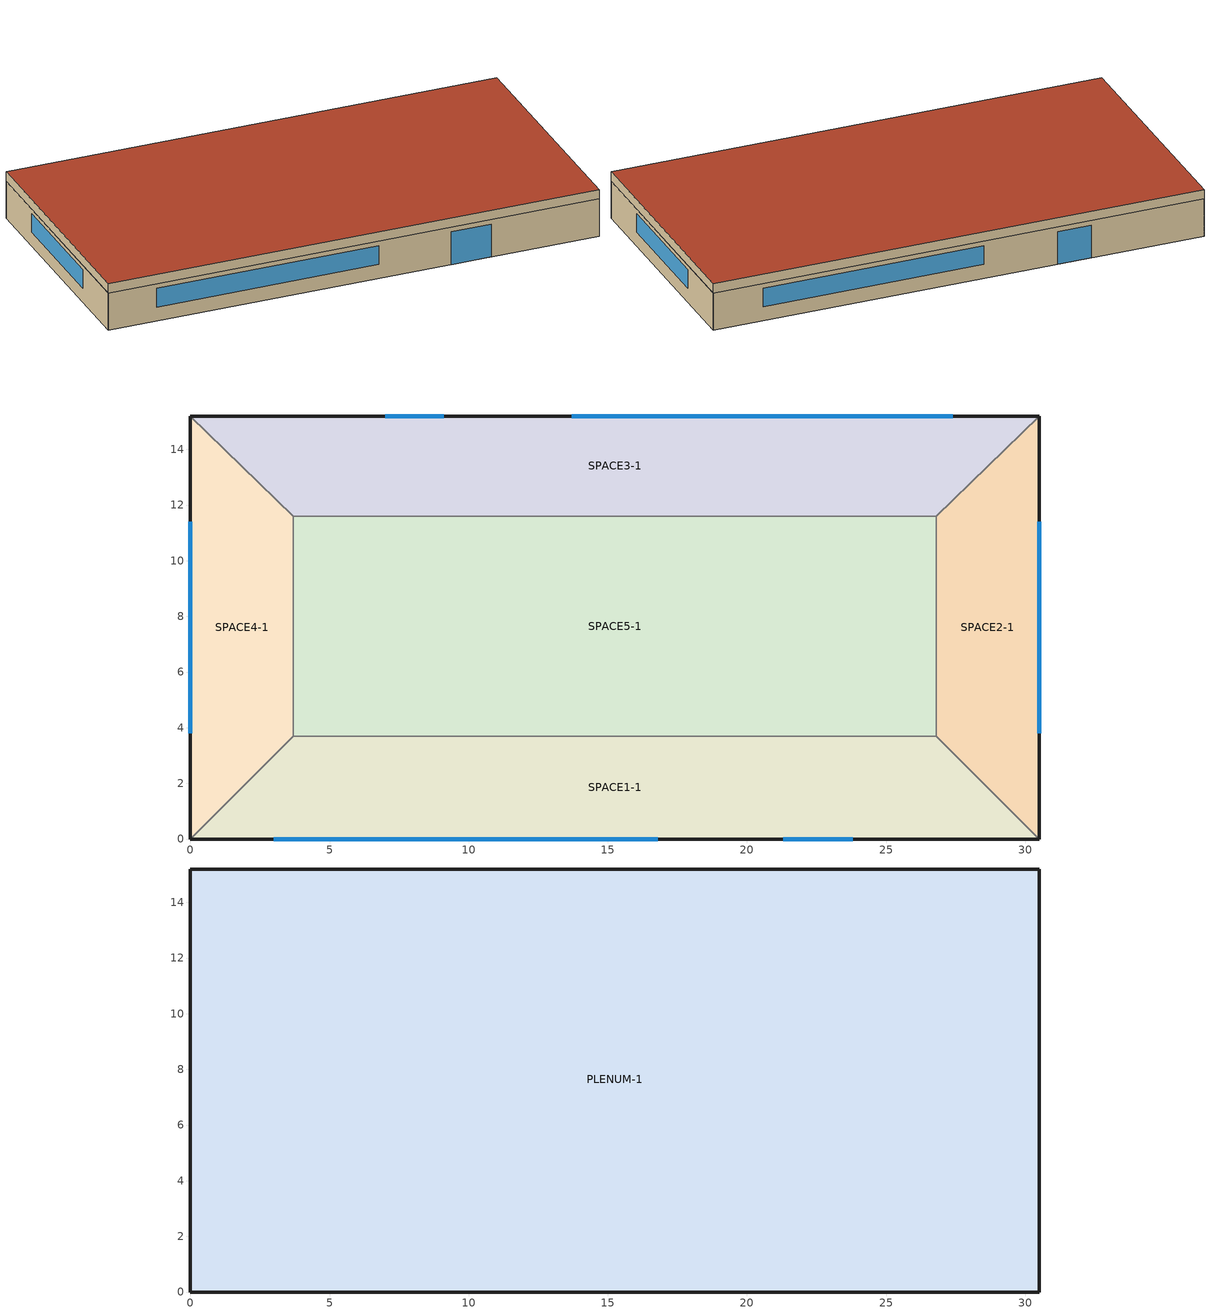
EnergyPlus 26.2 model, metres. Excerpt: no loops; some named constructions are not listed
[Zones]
SPACE1-1
 floor ground (FLOOR-SLAB-1): 26.8,3.7 30.5,0 0,0 3.7,3.7 z0
 wall outside (WALL-1): 0,0 30.5,0 z0:2.4
 wall to SPACE2-1 (INT-WALL-1): 30.5,0 26.8,3.7 z0:2.4
 wall to SPACE4-1 (INT-WALL-1): 3.7,3.7 0,0 z0:2.4
 wall to SPACE5-1 (INT-WALL-1): 26.8,3.7 3.7,3.7 z0:2.4
 window (Dbl Clr 3mm/13mm Air): 3,0 16.8,0 z0.9:2.1
 window (Sgl Grey 3mm): 21.3,0 23.8,0 z0:2.1
SPACE2-1
 floor ground (FLOOR-SLAB-1): 26.8,11.6 30.5,15.2 30.5,0 26.8,3.7 z0
 wall outside (WALL-1): 30.5,0 30.5,15.2 z0:2.4
 wall to SPACE3-1 (INT-WALL-1): 30.5,15.2 26.8,11.6 z0:2.4
 wall to SPACE5-1 (INT-WALL-1): 26.8,11.6 26.8,3.7 z0:2.4
 window (Dbl Clr 3mm/13mm Air): 30.5,3.8 30.5,11.4 z0.9:2.1
SPACE3-1
 floor ground (FLOOR-SLAB-1): 26.8,11.6 3.7,11.6 0,15.2 30.5,15.2 z0
 wall outside (WALL-1): 30.5,15.2 0,15.2 z0:2.4
 wall to SPACE4-1 (INT-WALL-1): 0,15.2 3.7,11.6 z0:2.4
 wall to SPACE5-1 (INT-WALL-1): 3.7,11.6 26.8,11.6 z0:2.4
 window (Dbl Clr 3mm/13mm Air): 27.4,15.2 13.7,15.2 z0.9:2.1
 window (Sgl Grey 3mm): 9.1,15.2 7,15.2 z0:2.1
SPACE4-1
 floor ground (FLOOR-SLAB-1): 3.7,3.7 0,0 0,15.2 3.7,11.6 z0
 wall outside (WALL-1): 0,15.2 0,0 z0:2.4
 wall to SPACE5-1 (INT-WALL-1): 3.7,3.7 3.7,11.6 z0:2.4
 window (Dbl Clr 3mm/13mm Air): 0,11.4 0,3.8 z0.9:2.1
SPACE5-1
 floor ground (FLOOR-SLAB-1): 26.8,11.6 26.8,3.7 3.7,3.7 3.7,11.6 z0
PLENUM-1
 floor to SPACE1-1 (CLNG-1): 26.8,3.7 30.5,0 0,0 3.7,3.7 z2.4
 floor to SPACE2-1 (CLNG-1): 26.8,11.6 30.5,15.2 30.5,0 26.8,3.7 z2.4
 floor to SPACE3-1 (CLNG-1): 26.8,11.6 3.7,11.6 0,15.2 30.5,15.2 z2.4
 floor to SPACE4-1 (CLNG-1): 3.7,3.7 0,0 0,15.2 3.7,11.6 z2.4
 floor to SPACE5-1 (CLNG-1): 26.8,11.6 26.8,3.7 3.7,3.7 3.7,11.6 z2.4
 wall outside (WALL-1): 0,0 30.5,0 30.5,15.2 0,15.2 0,0 z2.4:3
 roof outside (ROOF-1): 0,15.2 0,0 30.5,0 30.5,15.2 z3
[Schedule:Compact]
PrecipitationSchd: Through: 1/1, For: AllDays, Until: 24:00, 0, Through: 1/2, For: AllDays, Until: 23:00, 0, Until: 24:00, 0.000696148, Through: 1/3, For: AllDays, Until: 3:00, 0.000696148, Until: 11:00, 0, Until: 13:00, 0.000696148, Until: 15:00, 0, Until: 16:00, 0.000696148, Until: 21:00, 0, Until: 22:00, 0.000696148, Until: 24:00, 0, Through: 1/4, For: AllDays, Until: 11:00, 0, Until: 13:00, 0.000696148, Until: 14:00, 0, Until: 16:00, 0.000696148, Until: 17:00, 0, Until: 23:00, 0.000696148, Until: 24:00, 0, Through: 1/5, For: AllDays, Until: 2:00, 0, Until: 3:00, 0.000696148, Until: 24:00, 0, Through: 1/6, For: AllDays, Until: 24:00, 0, Through: 1/7, For: AllDays, Until: 24:00, 0, Through: 1/8, For: AllDays, Until: 24:00, 0, Through: 1/9, For: AllDays, Until: 24:00, 0, Through: 1/10, For: AllDays, Until: 24:00, 0, Through: 1/11, For: AllDays, Until: 24:00, 0, Through: 1/12, For: AllDays, Until: 15:00, 0, Until: 18:00, 0.000696148, Until: 24:00, 0, Through: 1/13, For: AllDays, Until: 24:00, 0, Through: 1/14, For: AllDays, Until: 24:00, 0, Through: 1/15, For: AllDays, Until: 24:00, 0, Through: 1/16, For: AllDays, Until: 24:00, 0, Through: 1/17, For: AllDays, Until: 24:00, 0, Through: 1/18, For: AllDays, Until: 24:00, 0, Through: 1/19, For: AllDays, Until: 24:00, 0, Through: 1/20, For: AllDays, Until: 24:00, 0, Through: 1/21, For: AllDays, Until: 24:00, 0, Through: 1/22, For: AllDays, Until: 4:00, 0, Until: 6:00, 0.000696148, Until: 24:00, 0, Through: 1/23, For: AllDays, Until: 24:00, 0, Through: 1/24, For: AllDays, Until: 18:00, 0, Until: 22:00, 0.000696148, Until: 24:00, 0, Through: 1/25, For: AllDays, Until: 24:00, 0, Through: 1/26, For: AllDays, Until: 7:00, 0, Until: 11:00, 0.000696148, Until: 12:00, 0, Until: 13:00, 0.000696148, Until: 24:00, 0, Through: 1/27, For: AllDays, Until: 24:00, 0, Through: 1/28, For: AllDays, Until: 19:00, 0, Until: 24:00, 0.000696148, Through: 1/29, For: AllDays, Until: 10:00, 0.000696148, Until: 24:00, 0, Through: 1/30, For: AllDays, Until: 21:00, 0, Until: 24:00, 0.000696148, Through: 1/31, For: AllDays, Until: 2:00, 0.000696148, Until: 10:00, 0, Until: 11:00, 0.000696148, Until: 24:00, 0, Through: 2/1, For: AllDays, Until: 2:00, 0, Until: 6:00, 0.000219988, Until: 7:00, 0, Until: 12:00, 0.000219988, Until: 21:00, 0, Until: 23:00, 0.000219988, Until: 24:00, 0, Through: 2/2, For: AllDays, Until: 16:00, 0, Until: 18:00, 0.000219988, Until: 20:00, 0, Until: 24:00, 0.000219988, Through: 2/3, For: AllDays, Until: 8:00, 0.000219988, Until: 10:00, 0, Until: 12:00, 0.000219988, Until: 24:00, 0, Through: 2/4, For: AllDays, Until: 24:00, 0, Through: 2/5, For: AllDays, Until: 12:00, 0.000219988, Until: 21:00, 0, Until: 24:00, 0.000219988, Through: 2/6, For: AllDays, Until: 6:00, 0.000219988, Until: 8:00, 0.000915149, Until: 24:00, 0.000219988, Through: 2/7, For: AllDays, Until: 12:00, 0.000219988, Until: 13:00, 0, Until: 14:00, 0.000219988, Until: 15:00, 0, Until: 16:00, 0.000219988, Until: 18:00, 0, Until: 20:00, 0.000219988, Until: 24:00, 0, Through: 2/8, For: AllDays, Until: 24:00, 0, Through: 2/9, For: AllDays, Until: 24:00, 0, Through: 2/10, For: AllDays, Until: 3:00, 0, Until: 10:00, 0.000219988, Until: 11:00, 0, Until: 12:00, 0.000219988, Until: 24:00, 0, Through: 2/11, For: AllDays, Until: 24:00, 0, Through: 2/12, For: AllDays, Until: 24:00, 0, Through: 2/13, For: AllDays, Until: 19:00, 0, Until: 22:00, 0.000219988, Until: 24:00, 0, Through: 2/14, For: AllDays, Until: 1:00, 0.000219988, Until: 10:00, 0, Until: 13:00, 0.000219988, Until: 16:00, 0, Until: 24:00, 0.000219988, Through: 2/15, For: AllDays, Until: 6:00, 0.000219988, Until: 24:00, 0, Through: 2/16, For: AllDays, Until: 2:00, 0, Until: 3:00, 0.000219988, Until: 24:00, 0, Through: 2/17, For: AllDays, Until: 24:00, 0, Through: 2/18, For: AllDays, Until: 12:00, 0, Until: 19:00, 0.000219988, Until: 20:00, 0, Until: 21:00, 0.000219988, Until: 23:00, 0, Until: 24:00, 0.000915149, Through: 2/19, For: AllDays, Until: 2:00, 0, Until: 3:00, 0.000219988, Until: 24:00, 0, Through: 2/20, For: AllDays, Until: 24:00, 0, Through: 2/21, For: AllDays, Until: 15:00, 0, Until: 24:00, 0.000219988, Through: 2/22, For: AllDays, Until: 6:00, 0.000219988, Until: 8:00, 0.000915149, Until: 13:00, 0.000219988, Until: 24:00, 0, Through: 2/23, For: AllDays, Until: 22:00, 0, Until: 23:00, 0.000219988, Until: 24:00, 0, Through: 2/24, For: AllDays, Until: 2:00, 0, Until: 4:00, 0.000219988, Until: 24:00, 0, Through: 2/25, For: AllDays, Until: 24:00, 0, Through: 2/26, For: AllDays, Until: 24:00, 0, Through: 2/27, For: AllDays, Until: 24:00, 0, Through: 2/28, For: AllDays, Until: 24:00, 0, Through: 3/1, For: AllDays, Until: 24:00, 0, Through: 3/2, For: AllDays, Until: 24:00, 0, Through: 3/3, For: AllDays, Until: 24:00, 0, Through: 3/4, For: AllDays, Until: 24:00, 0, Through: 3/5, For: AllDays, Until: 24:00, 0, Through: 3/6, For: AllDays, Until: 1:00, 0.00159083, Until: 3:00, 0, Until: 4:00, 0.00159083, Until: 6:00, 0, Until: 7:00, 0.00159083, Until: 12:00, 0, Until: 13:00, 0.00159083, Until: 15:00, 0, Until: 16:00, 0.00159083, Until: 18:00, 0, Until: 19:00, 0.00159083, Until: 24:00, 0, Through: 3/7, For: AllDays, Until: 3:00, 0, Until: 4:00, 0.00159083, Until: 24:00, 0, Through: 3/8, For: AllDays, Until: 24:00, 0, Through: 3/9, For: AllDays, Until: 21:00, 0, Until: 22:00, 0.00159083, Until: 24:00, 0, Through: 3/10, For: AllDays, Until: 1:00, 0.00159083, Until: 3:00, 0, Until: 4:00, 0.00159083, Until: 6:00, 0, Until: 7:00, 0.00159083, Until: 9:00, 0, Until: 10:00, 0.00159083, Until: 24:00, 0, Through: 3/11, For: AllDays, Until: 24:00, 0, Through: 3/12, For: AllDays, Until: 9:00, 0, Until: 10:00, 0.00159083, Until: 24:00, 0, Through: 3/13, For: AllDays, Until: 24:00, 0, Through: 3/14, For: AllDays, Until: 21:00, 0, Until: 22:00, 0.0127266, Until: 24:00, 0, Through: 3/15, For: AllDays, Until: 1:00, 0.00159083, Until: 15:00, 0, Until: 16:00, 0.00159083, Until: 18:00, 0, Until: 19:00, 0.00159083, Until: 24:00, 0, Through: 3/16, For: AllDays, Until: 24:00, 0, Through: 3/17, For: AllDays, Until: 24:00, 0, Through: 3/18, For: AllDays, Until: 9:00, 0, Until: 10:00, 0.00661784, Until: 12:00, 0, Until: 13:00, 0.00159083, Until: 18:00, 0, Until: 19:00, 0.00159083, Until: 21:00, 0, Until: 22:00, 0.00159083, Until: 24:00, 0, Through: 3/19, For: AllDays, Until: 1:00, 0.00159083, Until: 3:00, 0, Until: 4:00, 0.00159083, Until: 6:00, 0, Until: 7:00, 0.00159083, Until: 9:00, 0, Until: 10:00, 0.00159083, Until: 15:00, 0, Until: 16:00, 0.00159083, Until: 18:00, 0, Until: 19:00, 0.00159083, Until: 21:00, 0, Until: 22:00, 0.00159083, Until: 24:00, 0, Through: 3/20, For: AllDays, Until: 24:00, 0, Through: 3/21, For: AllDays, Until: 24:00, 0, Through: 3/22, For: AllDays, Until: 24:00, 0, Through: 3/23, For: AllDays, Until: 24:00, 0, Through: 3/24, For: AllDays, Until: 24:00, 0, Through: 3/25, For: AllDays, Until: 24:00, 0, Through: 3/26, For: AllDays, Until: 24:00, 0, Through: 3/27, For: AllDays, Until: 24:00, 0, Through: 3/28, For: AllDays, Until: 24:00, 0, Through: 3/29, For: AllDays, Until: 24:00, 0, Through: 3/30, For: AllDays, Until: 24:00, 0, Through: 3/31, For: AllDays, Until: 24:00, 0, Through: 4/1, For: AllDays, Until: 23:00, 0, Until: 24:00, 0.00081033, Through: 4/2, For: AllDays, Until: 1:00, 0.00081033, Until: 8:00, 0, Until: 15:00, 0.00081033, Until: 16:00, 0, Until: 18:00, 0.00081033, Until: 19:00, 0, Until: 21:00, 0.00081033, Until: 24:00, 0, Through: 4/3, For: AllDays, Until: 24:00, 0, Through: 4/4, For: AllDays, Until: 8:00, 0, Until: 10:00, 0.00081033, Until: 24:00, 0, Through: 4/5, For: AllDays, Until: 19:00, 0, Until: 20:00, 0.00081033, Until: 22:00, 0, Until: 24:00, 0.00081033, Through: 4/6, For: AllDays, Until: 9:00, 0.00081033, Until: 10:00, 0.00337097, Until: 11:00, 0.00081033, Until: 13:00, 0, Until: 15:00, 0.00081033, Until: 24:00, 0, Through: 4/7, For: AllDays, Until: 24:00, 0, Through: 4/8, For: AllDays, Until: 10:00, 0, Until: 11:00, 0.00081033, Until: 12:00, 0, Until: 13:00, 0.00081033, Until: 14:00, 0, Until: 15:00, 0.00081033, Until: 24:00, 0, Through: 4/9, For: AllDays, Until: 4:00, 0, Until: 5:00, 0.00081033, Until: 23:00, 0, Until: 24:00, 0.00081033, Through: 4/10, For: AllDays, Until: 1:00, 0, Until: 3:00, 0.00081033, Until: 4:00, 0, Until: 8:00, 0.00081033, Until: 10:00, 0, Until: 20:00, 0.00081033, Until: 24:00, 0, Through: 4/11, For: AllDays, Until: 11:00, 0, Until: 12:00, 0.00081033, Until: 14:00, 0, Until: 15:00, 0.00081033, Until: 24:00, 0, Through: 4/12, For: AllDays, Until: 24:00, 0, Through: 4/13, For: AllDays, Until: 24:00, 0, Through: 4/14, For: AllDays, Until: 24:00, 0, Through: 4/15, For: AllDays, Until: 24:00, 0, Through: 4/16, For: AllDays, Until: 24:00, 0, Through: 4/17, For: AllDays, Until: 24:00, 0, Through: 4/18, For: AllDays, Until: 7:00, 0.00081033, Until: 9:00, 0, Until: 11:00, 0.00081033, Until: 17:00, 0, Until: 19:00, 0.00081033, Until: 22:00, 0, Until: 23:00, 0.00081033, Until: 24:00, 0, Through: 4/19, For: AllDays, Until: 24:00, 0, Through: 4/20, For: AllDays, Until: 9:00, 0, Until: 11:00, 0.00081033, Until: 12:00, 0, Until: 24:00, 0.00081033, Through: 4/21, For: AllDays, Until: 1:00, 0.00081033, Until: 24:00, 0, Through: 4/22, For: AllDays, Until: 24:00, 0, Through: 4/23, For: AllDays, Until: 1:00, 0, Until: 10:00, 0.00081033, Until: 18:00, 0, Until: 20:00, 0.00081033, Until: 21:00, 0, Until: 22:00, 0.00081033, Until: 24:00, 0, Through: 4/24, For: AllDays, Until: 1:00, 0, Until: 2:00, 0.00081033, Until: 13:00, 0, Until: 14:00, 0.00081033, Until: 15:00, 0, Until: 16:00, 0.00337097, Until: 17:00, 0.00081033, Until: 18:00, 0, Until: 20:00, 0.00081033, Until: 24:00, 0, Through: 4/25, For: AllDays, Until: 24:00, 0, Through: 4/26, For: AllDays, Until: 24:00, 0, Through: 4/27, For: AllDays, Until: 24:00, 0, Through: 4/28, For: AllDays, Until: 24:00, 0, Through: 4/29, For: AllDays, Until: 24:00, 0, Through: 4/30, For: AllDays, Until: 24:00, 0, Through: 5/1, For: AllDays, Until: 24:00, 0, Through: 5/2, For: AllDays, Until: 24:00, 0, Through: 5/3, For: AllDays, Until: 24:00, 0, Through: 5/4, For: AllDays, Until: 24:00, 0, Through: 5/5, For: AllDays, Until: 15:00, 0, Until: 16:00, 0.00133239, Until: 24:00, 0, Through: 5/6, For: AllDays, Until: 24:00, 0, Through: 5/7, For: AllDays, Until: 24:00, 0, Through: 5/8, For: AllDays, Until: 24:00, 0, Through: 5/9, For: AllDays, Until: 24:00, 0, Through: 5/10, For: AllDays, Until: 6:00, 0, Until: 7:00, 0.00133239, Until: 18:00, 0, Until: 20:00, 0.00133239, Until: 24:00, 0, Through: 5/11, For: AllDays, Until: 24:00, 0, Through: 5/12, For: AllDays, Until: 21:00, 0, Until: 24:00, 0.00133239, Through: 5/13, For: AllDays, Until: 1:00, 0.00133239, Until: 12:00, 0, Until: 13:00, 0.00133239, Until: 24:00, 0, Through: 5/14, For: AllDays, Until: 24:00, 0, Through: 5/15, For: AllDays, Until: 3:00, 0, Until: 5:00, 0.00133239, Until: 24:00, 0, Through: 5/16, For: AllDays, Until: 17:00, 0, Until: 24:00, 0.00133239, Through: 5/17, For: AllDays, Until: 2:00, 0, Until: 3:00, 0.00133239, Until: 15:00, 0, Until: 21:00, 0.00133239, Until: 24:00, 0, Through: 5/18, For: AllDays, Until: 6:00, 0, Until: 7:00, 0.00133239, Until: 18:00, 0, Until: 19:00, 0.00133239, Until: 21:00, 0, Until: 22:00, 0.00133239, Until: 24:00, 0, Through: 5/19, For: AllDays, Until: 1:00, 0, Until: 4:00, 0.00133239, Until: 24:00, 0, Through: 5/20, For: AllDays, Until: 24:00, 0, Through: 5/21, For: AllDays, Until: 24:00, 0, Through: 5/22, For: AllDays, Until: 24:00, 0, Through: 5/23, For: AllDays, Until: 13:00, 0, Until: 14:00, 0.00133239, Until: 24:00, 0, Through: 5/24, For: AllDays, Until: 24:00, 0, Through: 5/25, For: AllDays, Until: 24:00, 0, Through: 5/26, For: AllDays, Until: 24:00, 0, Through: 5/27, For: AllDays, Until: 24:00, 0, Through: 5/28, For: AllDays, Until: 16:00, 0, Until: 19:00, 0.00133239, Until: 20:00, 0, Until: 21:00, 0.00133239, Until: 22:00, 0.0106591, Until: 23:00, 0.00133239, Until: 24:00, 0, Through: 5/29, For: AllDays, Until: 7:00, 0, Until: 8:00, 0.00133239, Until: 14:00, 0, Until: 15:00, 0.0106591, Until: 16:00, 0.00133239, Until: 24:00, 0, Through: 5/30, For: AllDays, Until: 7:00, 0, Until: 8:00, 0.00133239, Until: 11:00, 0, Until: 12:00, 0.00133239, Until: 24:00, 0, Through: 5/31, For: AllDays, Until: 24:00, 0, Through: 6/1, For: AllDays, Until: 24:00, 0, Through: 6/2, For: AllDays, Until: 24:00, 0, Through: 6/3, For: AllDays, Until: 24:00, 0, Through: 6/4, For: AllDays, Until: 21:00, 0, Until: 23:00, 0.00188659, Until: 24:00, 0, Through: 6/5, For: AllDays, Until: 2:00, 0, Until: 4:00, 0.00188659, Until: 24:00, 0, Through: 6/6, For: AllDays, Until: 24:00, 0, Through: 6/7, For: AllDays, Until: 9:00, 0, Until: 10:00, 0.00188659, Until: 11:00, 0, Until: 13:00, 0.00188659, Until: 14:00, 0, Until: 16:00, 0.00188659, Until: 24:00, 0, Through: 6/8, For: AllDays, Until: 15:00, 0, Until: 16:00, 0.00784823, Until: 17:00, 0.00188659, Until: 18:00, 0, Until: 21:00, 0.00188659, Until: 24:00, 0, Through: 6/9, For: AllDays, Until: 19:00, 0, Until: 21:00, 0.00188659, Until: 24:00, 0, Through: 6/10, For: AllDays, Until: 3:00, 0, Until: 4:00, 0.00188659, Until: 7:00, 0, Until: 8:00, 0.00188659, Until: 16:00, 0, Until: 17:00, 0.00188659, Until: 24:00, 0, Through: 6/11, For: AllDays, Until: 24:00, 0, Through: 6/12, For: AllDays, Until: 24:00, 0, Through: 6/13, For: AllDays, Until: 1:00, 0, Until: 3:00, 0.00188659, Until: 24:00, 0, Through: 6/14, For: AllDays, Until: 24:00, 0, Through: 6/15, For: AllDays, Until: 24:00, 0, Through: 6/16, For: AllDays, Until: 24:00, 0, Through: 6/17, For: AllDays, Until: 17:00, 0, Until: 18:00, 0.00188659, Until: 23:00, 0, Until: 24:00, 0.00188659, Through: 6/18, For: AllDays, Until: 4:00, 0.00188659, Until: 11:00, 0, Until: 13:00, 0.00188659, Until: 24:00, 0, Through: 6/19, For: AllDays, Until: 11:00, 0, Until: 12:00, 0.00188659, Until: 24:00, 0, Through: 6/20, For: AllDays, Until: 24:00, 0, Through: 6/21, For: AllDays, Until: 24:00, 0, Through: 6/22, For: AllDays, Until: 24:00, 0, Through: 6/23, For: AllDays, Until: 24:00, 0, Through: 6/24, For: AllDays, Until: 24:00, 0, Through: 6/25, For: AllDays, Until: 24:00, 0, Through: 6/26, For: AllDays, Until: 24:00, 0, Through: 6/27, For: AllDays, Until: 24:00, 0, Through: 6/28, For: AllDays, Until: 20:00, 0, Until: 21:00, 0.00188659, Until: 23:00, 0, Until: 24:00, 0.00188659, Through: 6/29, For: AllDays, Until: 5:00, 0, Until: 7:00, 0.00188659, Until: 12:00, 0, Until: 16:00, 0.00188659, Until: 21:00, 0, Until: 22:00, 0.00188659, Until: 24:00, 0, Through: 6/30, For: AllDays, Until: 16:00, 0, Until: 17:00, 0.00188659, Until: 18:00, 0, Until: 19:00, 0.00188659, Until: 24:00, 0, Through: 7/1, For: AllDays, Until: 22:00, 0, Until: 24:00, 0.00196262, Through: 7/2, For: AllDays, Until: 4:00, 0.00196262, Until: 24:00, 0, Through: 7/3, For: AllDays, Until: 24:00, 0, Through: 7/4, For: AllDays, Until: 4:00, 0, Until: 5:00, 0.00196262, Until: 7:00, 0, Until: 9:00, 0.00196262, Until: 24:00, 0, Through: 7/5, For: AllDays, Until: 24:00, 0, Through: 7/6, For: AllDays, Until: 24:00, 0, Through: 7/7, For: AllDays, Until: 24:00, 0, Through: 7/8, For: AllDays, Until: 24:00, 0, Through: 7/9, For: AllDays, Until: 19:00, 0, Until: 20:00, 0.00196262, Until: 21:00, 0, Until: 24:00, 0.00196262, Through: 7/10, For: AllDays, Until: 1:00, 0.00196262, Until: 3:00, 0, Until: 4:00, 0.00196262, Until: 5:00, 0.00816449, Until: 7:00, 0, Until: 10:00, 0.00196262, Until: 24:00, 0, Through: 7/11, For: AllDays, Until: 24:00, 0, Through: 7/12, For: AllDays, Until: 24:00, 0, Through: 7/13, For: AllDays, Until: 24:00, 0, Through: 7/14, For: AllDays, Until: 13:00, 0, Until: 14:00, 0.00196262, Until: 24:00, 0, Through: 7/15, For: AllDays, Until: 24:00, 0, Through: 7/16, For: AllDays, Until: 24:00, 0, Through: 7/17, For: AllDays, Until: 24:00, 0, Through: 7/18, For: AllDays, Until: 6:00, 0, Until: 7:00, 0.00196262, Until: 10:00, 0, Until: 14:00, 0.00196262, Until: 16:00, 0, Until: 17:00, 0.00196262, Until: 24:00, 0, Through: 7/19, For: AllDays, Until: 24:00, 0, Through: 7/20, For: AllDays, Until: 24:00, 0, Through: 7/21, For: AllDays, Until: 24:00, 0, Through: 7/22, For: AllDays, Until: 2:00, 0, Until: 5:00, 0.00196262, Until: 6:00, 0, Until: 9:00, 0.00196262, Until: 10:00, 0.00816449, Until: 24:00, 0, Through: 7/23, For: AllDays, Until: 24:00, 0, Through: 7/24, For: AllDays, Until: 24:00, 0, Through: 7/25, For: AllDays, Until: 20:00, 0, Until: 23:00, 0.00196262, Until: 24:00, 0, Through: 7/26, For: AllDays, Until: 24:00, 0, Through: 7/27, For: AllDays, Until: 24:00, 0, Through: 7/28, For: AllDays, Until: 24:00, 0, Through: 7/29, For: AllDays, Until: 24:00, 0, Through: 7/30, For: AllDays, Until: 24:00, 0, Through: 7/31, For: AllDays, Until: 24:00, 0, Through: 8/1, For: AllDays, Until: 24:00, 0, Through: 8/2, For: AllDays, Until: 24:00, 0, Through: 8/3, For: AllDays, Until: 21:00, 0, Until: 22:00, 0.00174149, Until: 24:00, 0, Through: 8/4, For: AllDays, Until: 1:00, 0, Until: 2:00, 0.00724458, Until: 3:00, 0.0139319, Until: 5:00, 0.00174149, Until: 8:00, 0, Until: 9:00, 0.00174149, Until: 24:00, 0, Through: 8/5, For: AllDays, Until: 4:00, 0.00174149, Until: 5:00, 0.00724458, Until: 24:00, 0, Through: 8/6, For: AllDays, Until: 11:00, 0, Until: 12:00, 0.00174149, Until: 24:00, 0, Through: 8/7, For: AllDays, Until: 24:00, 0, Through: 8/8, For: AllDays, Until: 19:00, 0, Until: 20:00, 0.00174149, Until: 24:00, 0, Through: 8/9, For: AllDays, Until: 24:00, 0, Through: 8/10, For: AllDays, Until: 16:00, 0, Until: 19:00, 0.00174149, Until: 24:00, 0, Through: 8/11, For: AllDays, Until: 13:00, 0, Until: 15:00, 0.00174149, Until: 24:00, 0, Through: 8/12, For: AllDays, Until: 24:00, 0, Through: 8/13, For: AllDays, Until: 19:00, 0, Until: 20:00, 0.00174149, Until: 24:00, 0, Through: 8/14, For: AllDays, Until: 15:00, 0, Until: 16:00, 0.00174149, Until: 18:00, 0, Until: 20:00, 0.00174149, Until: 24:00, 0, Through: 8/15, For: AllDays, Until: 24:00, 0, Through: 8/16, For: AllDays, Until: 24:00, 0, Through: 8/17, For: AllDays, Until: 24:00, 0, Through: 8/18, For: AllDays, Until: 24:00, 0, Through: 8/19, For: AllDays, Until: 23:00, 0, Until: 24:00, 0.00174149, Through: 8/20, For: AllDays, Until: 2:00, 0.00174149, Until: 24:00, 0, Through: 8/21, For: AllDays, Until: 24:00, 0, Through: 8/22, For: AllDays, Until: 6:00, 0, Until: 9:00, 0.00174149, Until: 24:00, 0, Through: 8/23, For: AllDays, Until: 10:00, 0, Until: 13:00, 0.00174149, Until: 22:00, 0, Until: 23:00, 0.00174149, Until: 24:00, 0, Through: 8/24, For: AllDays, Until: 24:00, 0, Through: 8/25, For: AllDays, Until: 24:00, 0, Through: 8/26, For: AllDays, Until: 17:00, 0, Until: 18:00, 0.00174149, Until: 24:00, 0, Through: 8/27, For: AllDays, Until: 24:00, 0, Through: 8/28, For: AllDays, Until: 6:00, 0, Until: 9:00, 0.00174149, Until: 11:00, 0, Until: 12:00, 0.00174149, Until: 24:00, 0, Through: 8/29, For: AllDays, Until: 8:00, 0, Until: 10:00, 0.00174149, Until: 24:00, 0, Through: 8/30, For: AllDays, Until: 24:00, 0, Through: 8/31, For: AllDays, Until: 14:00, 0, Until: 15:00, 0.00174149, Until: 17:00, 0, Until: 21:00, 0.00174149, Until: 24:00, 0, Through: 9/1, For: AllDays, Until: 24:00, 0, Through: 9/2, For: AllDays, Until: 1:00, 0.00144498, Until: 24:00, 0, Through: 9/3, For: AllDays, Until: 24:00, 0, Through: 9/4, For: AllDays, Until: 24:00, 0, Through: 9/5, For: AllDays, Until: 24:00, 0, Through: 9/6, For: AllDays, Until: 24:00, 0, Through: 9/7, For: AllDays, Until: 24:00, 0, Through: 9/8, For: AllDays, Until: 24:00, 0, Through: 9/9, For: AllDays, Until: 24:00, 0, Through: 9/10, For: AllDays, Until: 24:00, 0, Through: 9/11, For: AllDays, Until: 24:00, 0, Through: 9/12, For: AllDays, Until: 7:00, 0, Until: 8:00, 0.00144498, Until: 24:00, 0, Through: 9/13, For: AllDays, Until: 10:00, 0, Until: 13:00, 0.00144498, Until: 24:00, 0, Through: 9/14, For: AllDays, Until: 21:00, 0, Until: 23:00, 0.00144498, Until: 24:00, 0, Through: 9/15, For: AllDays, Until: 2:00, 0, Until: 3:00, 0.00144498, Until: 24:00, 0, Through: 9/16, For: AllDays, Until: 1:00, 0, Until: 4:00, 0.00144498, Until: 9:00, 0, Until: 14:00, 0.00144498, Until: 21:00, 0, Until: 24:00, 0.00144498, Through: 9/17, For: AllDays, Until: 8:00, 0, Until: 11:00, 0.00144498, Until: 15:00, 0, Until: 16:00, 0.00144498, Until: 18:00, 0, Until: 19:00, 0.00144498, Until: 24:00, 0, Through: 9/18, For: AllDays, Until: 14:00, 0, Until: 16:00, 0.00144498, Until: 18:00, 0, Until: 20:00, 0.00144498, Until: 24:00, 0, Through: 9/19, For: AllDays, Until: 17:00, 0, Until: 18:00, 0.00144498, Until: 24:00, 0, Through: 9/20, For: AllDays, Until: 5:00, 0, Until: 6:00, 0.00144498, Until: 11:00, 0, Until: 12:00, 0.00144498, Until: 16:00, 0, Until: 17:00, 0.00144498, Until: 18:00, 0, Until: 19:00, 0.00144498, Until: 24:00, 0, Through: 9/21, For: AllDays, Until: 11:00, 0, Until: 13:00, 0.00144498, Until: 14:00, 0, Until: 15:00, 0.00144498, Until: 17:00, 0, Until: 20:00, 0.00144498, Until: 23:00, 0, Until: 24:00, 0.00144498, Through: 9/22, For: AllDays, Until: 15:00, 0, Until: 16:00, 0.00144498, Until: 24:00, 0, Through: 9/23, For: AllDays, Until: 24:00, 0, Through: 9/24, For: AllDays, Until: 24:00, 0, Through: 9/25, For: AllDays, Until: 24:00, 0, Through: 9/26, For: AllDays, Until: 24:00, 0, Through: 9/27, For: AllDays, Until: 24:00, 0, Through: 9/28, For: AllDays, Until: 21:00, 0, Until: 24:00, 0.00144498, Through: 9/29, For: AllDays, Until: 1:00, 0.00144498, Until: 24:00, 0, Through: 9/30, For: AllDays, Until: 24:00, 0, Through: 10/1, For: AllDays, Until: 24:00, 0, Through: 10/2, For: AllDays, Until: 24:00, 0, Through: 10/3, For: AllDays, Until: 24:00, 0, Through: 10/4, For: AllDays, Until: 24:00, 0, Through: 10/5, For: AllDays, Until: 23:00, 0, Until: 24:00, 0.00133626, Through: 10/6, For: AllDays, Until: 2:00, 0.00133626, Until: 3:00, 0, Until: 5:00, 0.00133626, Until: 6:00, 0, Until: 7:00, 0.00133626, Until: 10:00, 0, Until: 14:00, 0.00133626, Until: 24:00, 0, Through: 10/7, For: AllDays, Until: 24:00, 0, Through: 10/8, For: AllDays, Until: 24:00, 0, Through: 10/9, For: AllDays, Until: 24:00, 0, Through: 10/10, For: AllDays, Until: 24:00, 0, Through: 10/11, For: AllDays, Until: 22:00, 0, Until: 23:00, 0.00133626, Until: 24:00, 0, Through: 10/12, For: AllDays, Until: 24:00, 0, Through: 10/13, For: AllDays, Until: 13:00, 0, Until: 24:00, 0.00133626, Through: 10/14, For: AllDays, Until: 2:00, 0.00133626, Until: 24:00, 0, Through: 10/15, For: AllDays, Until: 24:00, 0, Through: 10/16, For: AllDays, Until: 24:00, 0, Through: 10/17, For: AllDays, Until: 24:00, 0, Through: 10/18, For: AllDays, Until: 1:00, 0, Until: 3:00, 0.00133626, Until: 15:00, 0, Until: 16:00, 0.00133626, Until: 19:00, 0, Until: 21:00, 0.00133626, Until: 24:00, 0, Through: 10/19, For: AllDays, Until: 22:00, 0, Until: 23:00, 0.00133626, Until: 24:00, 0, Through: 10/20, For: AllDays, Until: 9:00, 0, Until: 10:00, 0.00133626, Until: 24:00, 0, Through: 10/21, For: AllDays, Until: 24:00, 0, Through: 10/22, For: AllDays, Until: 24:00, 0, Through: 10/23, For: AllDays, Until: 24:00, 0, Through: 10/24, For: AllDays, Until: 24:00, 0, Through: 10/25, For: AllDays, Until: 2:00, 0.00133626, Until: 24:00, 0, Through: 10/26, For: AllDays, Until: 24:00, 0, Through: 10/27, For: AllDays, Until: 24:00, 0, Through: 10/28, For: AllDays, Until: 5:00, 0, Until: 6:00, 0.00133626, Until: 24:00, 0, Through: 10/29, For: AllDays, Until: 3:00, 0, Until: 7:00, 0.00133626, Until: 9:00, 0, Until: 10:00, 0.00133626, Until: 13:00, 0, Until: 15:00, 0.00133626, Until: 16:00, 0, Until: 21:00, 0.00133626, Until: 24:00, 0, Through: 10/30, For: AllDays, Until: 24:00, 0, Through: 10/31, For: AllDays, Until: 24:00, 0, Through: 11/1, For: AllDays, Until: 17:00, 0, Until: 18:00, 0.000855884, Until: 24:00, 0, Through: 11/2, For: AllDays, Until: 2:00, 0, Until: 3:00, 0.000855884, Until: 21:00, 0, Until: 24:00, 0.000855884, Through: 11/3, For: AllDays, Until: 10:00, 0.000855884, Until: 24:00, 0, Through: 11/4, For: AllDays, Until: 24:00, 0, Through: 11/5, For: AllDays, Until: 24:00, 0, Through: 11/6, For: AllDays, Until: 24:00, 0, Through: 11/7, For: AllDays, Until: 24:00, 0, Through: 11/8, For: AllDays, Until: 24:00, 0, Through: 11/9, For: AllDays, Until: 24:00, 0, Through: 11/10, For: AllDays, Until: 24:00, 0, Through: 11/11, For: AllDays, Until: 17:00, 0, Until: 18:00, 0.000855884, Until: 21:00, 0, Until: 24:00, 0.000855884, Through: 11/12, For: AllDays, Until: 1:00, 0.000855884, Until: 19:00, 0, Until: 20:00, 0.000855884, Until: 24:00, 0, Through: 11/13, For: AllDays, Until: 10:00, 0, Until: 16:00, 0.000855884, Until: 24:00, 0, Through: 11/14, For: AllDays, Until: 24:00, 0, Through: 11/15, For: AllDays, Until: 19:00, 0, Until: 20:00, 0.000855884, Until: 22:00, 0, Until: 23:00, 0.000855884, Until: 24:00, 0.00684707, Through: 11/16, For: AllDays, Until: 2:00, 0.000855884, Until: 3:00, 0.00356048, Until: 6:00, 0.000855884, Until: 12:00, 0, Until: 17:00, 0.000855884, Until: 24:00, 0, Through: 11/17, For: AllDays, Until: 24:00, 0, Through: 11/18, For: AllDays, Until: 24:00, 0, Through: 11/19, For: AllDays, Until: 7:00, 0, Until: 20:00, 0.000855884, Until: 24:00, 0, Through: 11/20, For: AllDays, Until: 24:00, 0, Through: 11/21, For: AllDays, Until: 22:00, 0, Until: 24:00, 0.000855884, Through: 11/22, For: AllDays, Until: 1:00, 0, Until: 6:00, 0.000855884, Until: 9:00, 0, Until: 10:00, 0.000855884, Until: 17:00, 0, Until: 22:00, 0.000855884, Until: 24:00, 0, Through: 11/23, For: AllDays, Until: 24:00, 0, Through: 11/24, For: AllDays, Until: 24:00, 0, Through: 11/25, For: AllDays, Until: 24:00, 0, Through: 11/26, For: AllDays, Until: 24:00, 0, Through: 11/27, For: AllDays, Until: 24:00, 0, Through: 11/28, For: AllDays, Until: 24:00, 0, Through: 11/29, For: AllDays, Until: 24:00, 0, Through: 11/30, For: AllDays, Until: 24:00, 0, Through: 12/1, For: AllDays, Until: 11:00, 0, Until: 12:00, 0.000391769, Until: 13:00, 0.00162976, Until: 19:00, 0.000391769, Until: 24:00, 0, Through: 12/2, For: AllDays, Until: 7:00, 0, Until: 10:00, 0.000391769, Until: 24:00, 0, Through: 12/3, For: AllDays, Until: 24:00, 0, Through: 12/4, For: AllDays, Until: 24:00, 0, Through: 12/5, For: AllDays, Until: 24:00, 0, Through: 12/6, For: AllDays, Until: 24:00, 0, Through: 12/7, For: AllDays, Until: 24:00, 0, Through: 12/8, For: AllDays, Until: 24:00, 0, Through: 12/9, For: AllDays, Until: 17:00, 0, Until: 21:00, 0.000391769, Until: 24:00, 0, Through: 12/10, For: AllDays, Until: 2:00, 0, Until: 3:00, 0.000391769, Until: 24:00, 0, Through: 12/11, For: AllDays, Until: 24:00, 0, Through: 12/12, For: AllDays, Until: 13:00, 0, Until: 14:00, 0.000391769, Until: 16:00, 0, Until: 17:00, 0.000391769, Until: 20:00, 0, Until: 21:00, 0.000391769, Until: 23:00, 0, Until: 24:00, 0.000391769, Through: 12/13, For: AllDays, Until: 1:00, 0.000391769, Until: 24:00, 0, Through: 12/14, For: AllDays, Until: 9:00, 0, Until: 10:00, 0.000391769, Until: 24:00, 0, Through: 12/15, For: AllDays, Until: 24:00, 0, Through: 12/16, For: AllDays, Until: 24:00, 0, Through: 12/17, For: AllDays, Until: 23:00, 0, Until: 24:00, 0.000391769, Through: 12/18, For: AllDays, Until: 1:00, 0.000391769, Until: 2:00, 0, Until: 5:00, 0.000391769, Until: 21:00, 0, Until: 23:00, 0.00162976, Until: 24:00, 0.000391769, Through: 12/19, For: AllDays, Until: 1:00, 0.000391769, Until: 2:00, 0.00162976, Until: 7:00, 0.000391769, Until: 11:00, 0, Until: 12:00, 0.000391769, Until: 14:00, 0, Until: 20:00, 0.000391769, Until: 24:00, 0, Through: 12/20, For: AllDays, Until: 24:00, 0, Through: 12/21, For: AllDays, Until: 19:00, 0, Until: 24:00, 0.000391769, Through: 12/22, For: AllDays, Until: 5:00, 0.000391769, Until: 6:00, 0, Until: 7:00, 0.000391769, Until: 9:00, 0, Until: 12:00, 0.000391769, Until: 16:00, 0, Until: 17:00, 0.000391769, Until: 19:00, 0, Until: 24:00, 0.000391769, Through: 12/23, For: AllDays, Until: 9:00, 0.000391769, Until: 24:00, 0, Through: 12/24, For: AllDays, Until: 24:00, 0, Through: 12/25, For: AllDays, Until: 20:00, 0, Until: 24:00, 0.000391769, Through: 12/26, For: AllDays, Until: 6:00, 0.000391769, Until: 24:00, 0, Through: 12/27, For: AllDays, Until: 5:00, 0, Until: 11:00, 0.000391769, Until: 12:00, 0, Until: 14:00, 0.000391769, Until: 17:00, 0, Until: 22:00, 0.000391769, Until: 24:00, 0, Through: 12/28, For: AllDays, Until: 1:00, 0.000391769, Until: 3:00, 0, Until: 10:00, 0.000391769, Until: 11:00, 0.00162976, Until: 14:00, 0.000391769, Until: 24:00, 0, Through: 12/29, For: AllDays, Until: 24:00, 0, Through: 12/30, For: AllDays, Until: 12:00, 0, Until: 22:00, 0.000391769, Until: 24:00, 0, Through: 12/31, For: AllDays, Until: 18:00, 0, Until: 20:00, 0.000391769, Until: 23:00, 0, Until: 24:00, 0
